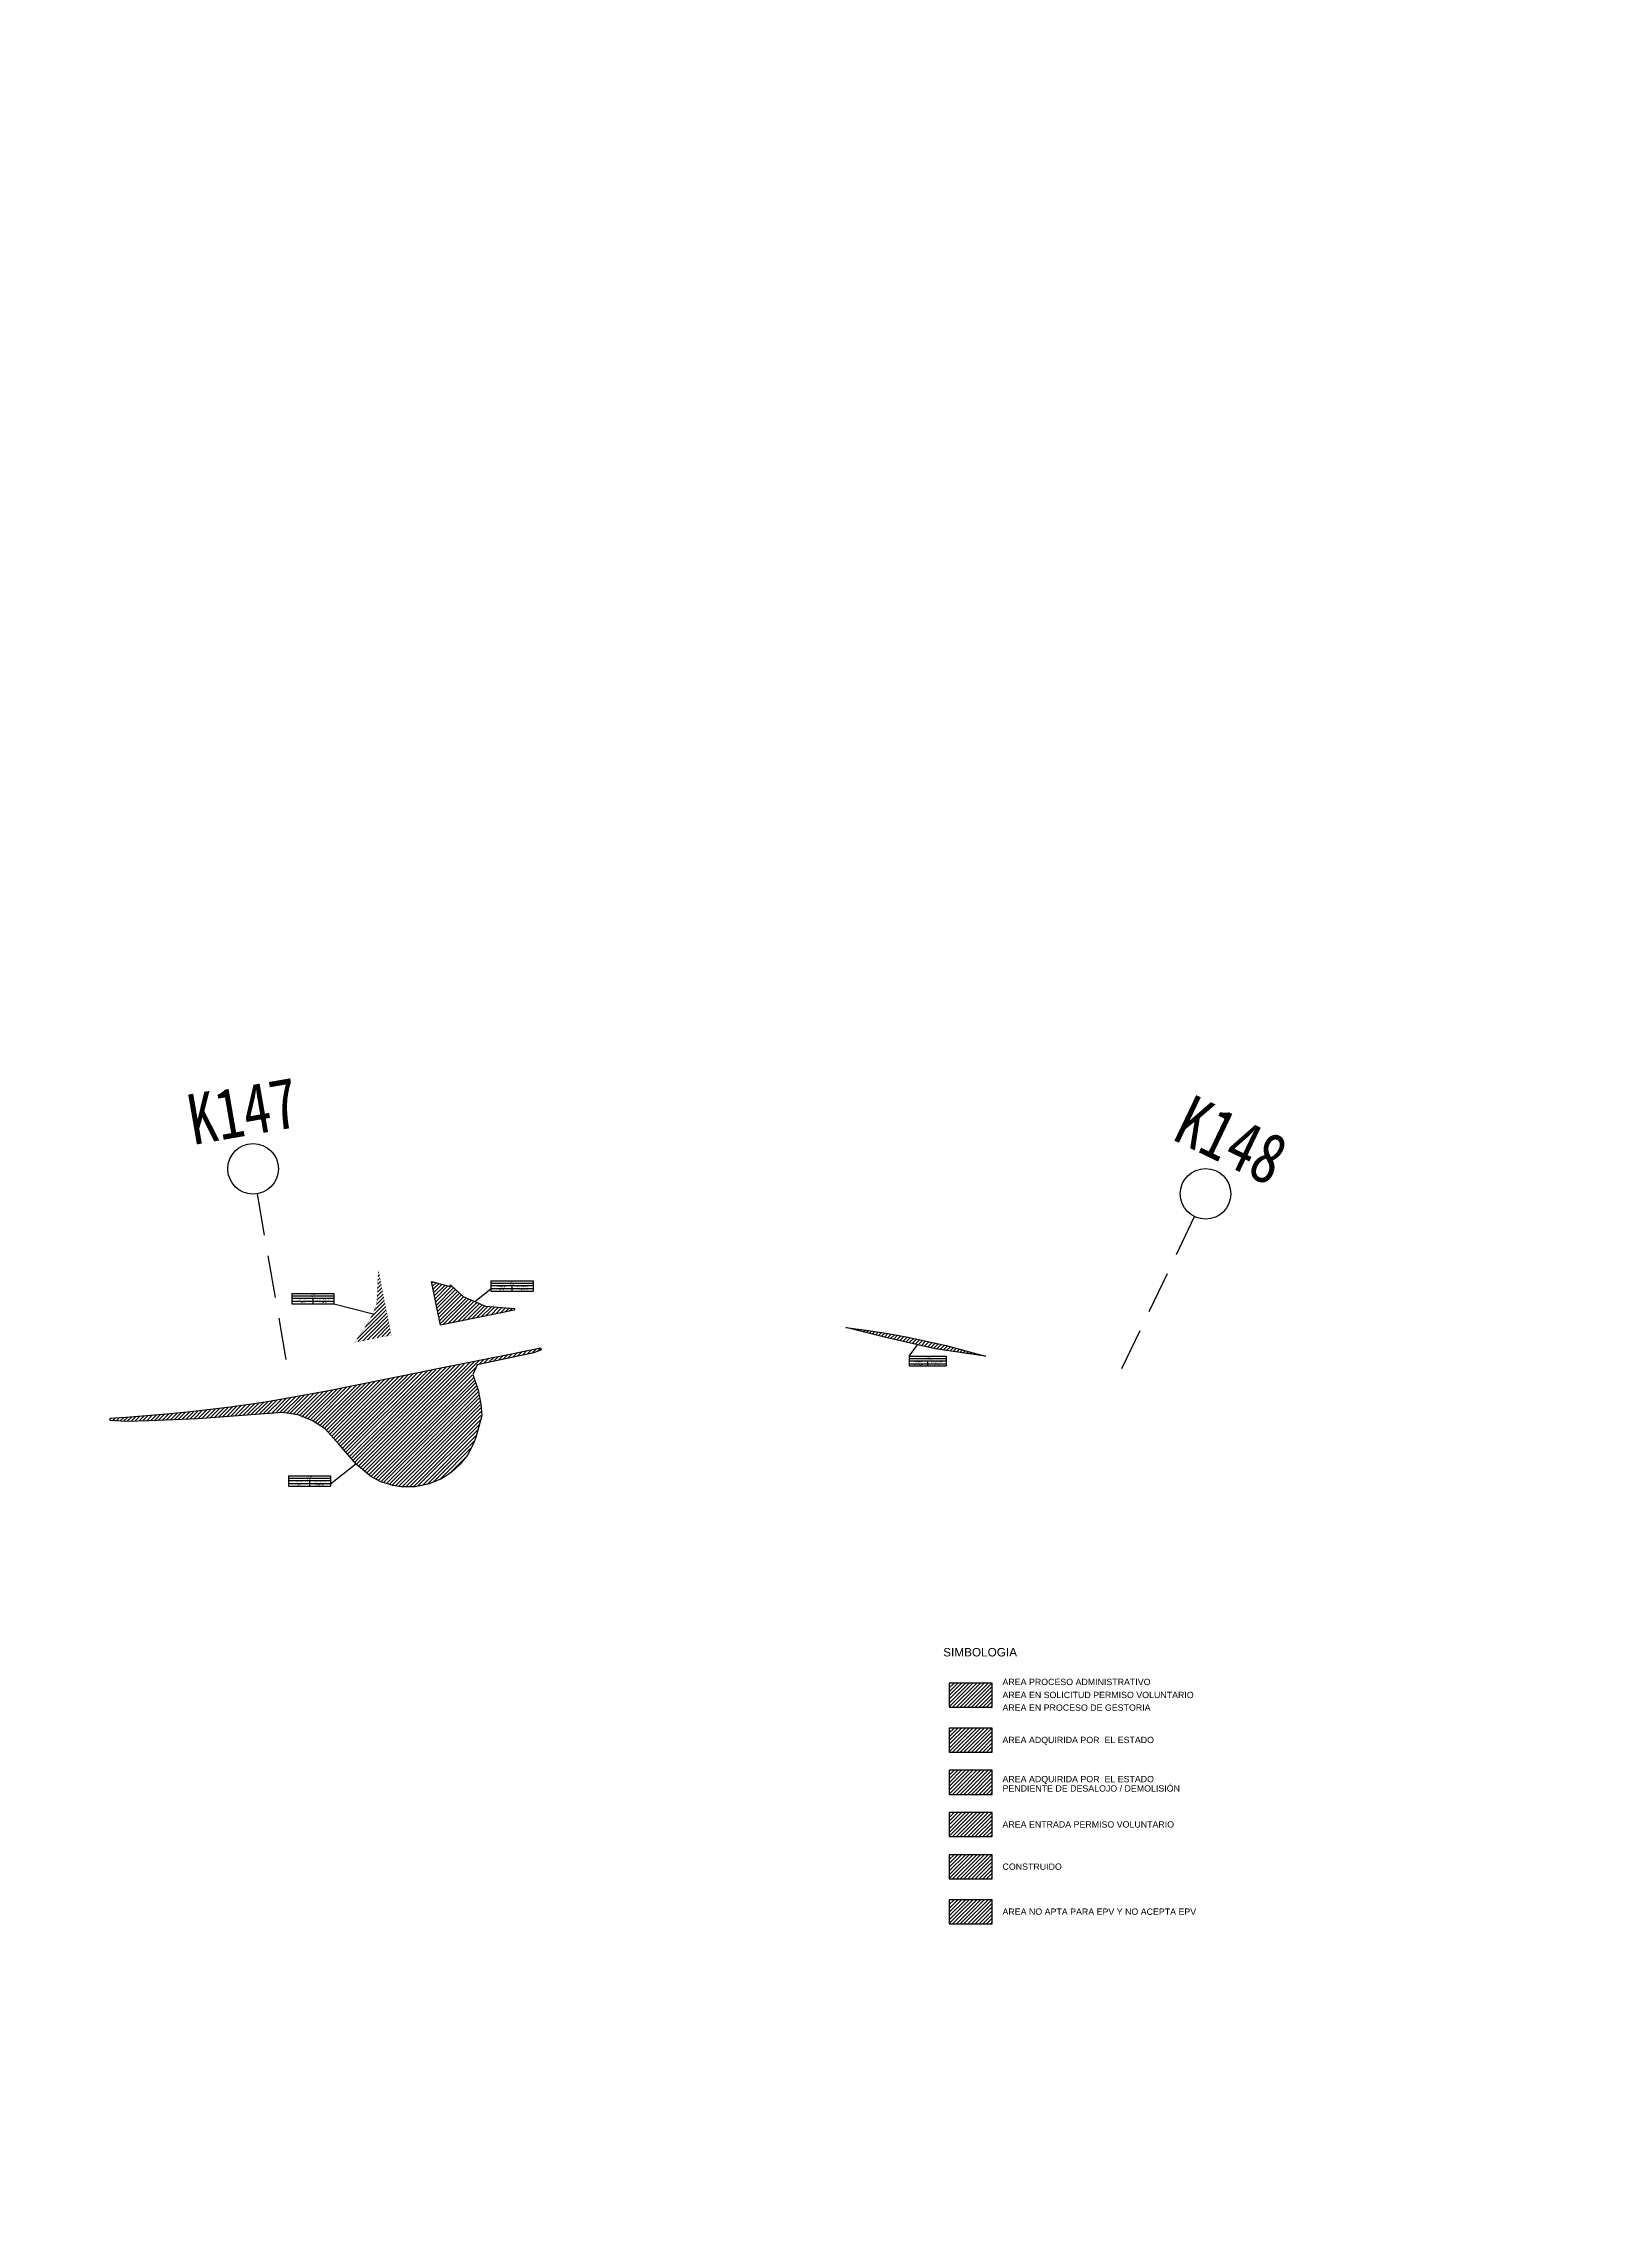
# Model space of a CAD drawing. Header units: inches. Extents: x 510447 to 606954, y 1095553 to 1134812.
# Drawn here: x 597449 to 599307, y 1103876 to 1106457 of the extents above; entities that cross this region are included whole.
import ezdxf

# ---------------------------------------------------------------- set-up
doc = ezdxf.new("R2010")
doc.units = ezdxf.units.IN
doc.header["$MEASUREMENT"] = 0
doc.linetypes.add('Kilométrica grande$1$JIS_02_2.0', pattern=[3, 2, -1])
for name, color, linetype in [('7-2115343-2019', 7, 'Continuous'), ('7-2115348-2019', 7, 'Continuous'), ('7-2326491-2021', 7, 'Continuous'), ('7-34929-2022', 7, 'Continuous'), ('INFORMACION', 130, 'Continuous'), ('Kilométrica grande$0$0-KM GRANDE', 220, 'Continuous'), ('TEXTOS', 7, 'Continuous')]:
    doc.layers.add(name, color=color, linetype=linetype)
doc.styles.add('Kilométrica grande$0$哥Arial', font='Arial.ttf', dxfattribs={"width": 0.8})
doc.styles.get("Standard").update_dxf_attribs({"font": 'Arial.ttf'})
pattern_1 = [(45, (0, 0), (-2.24506403, 2.24506403), [])]

# ---------------------------------------------------------------- blocks, each defined once
blk = doc.blocks.new('*T1775')
at = {"layer": 'INFORMACION', "color": 0, "linetype": 'ByBlock', "lineweight": -2, "transparency": 16777216}
for p, q in [((0, 0), (50.2, 0)), ((0, 0), (0, -12.3)), ((50.2, 0), (50.2, -12.3)), ((0, -2.8), (50.2, -2.8)), ((0, -5.5), (50.2, -5.5)), ((0, -9.2), (50.2, -9.2)), ((0, -12.3), (50.2, -12.3)), ((25.1, -5.5), (25.1, -12.3))]:
    blk.add_line(p, q, dxfattribs=at)
at = {"layer": 'INFORMACION', "color": 0, "transparency": 16777216, "attachment_point": 5}
for s, insert, char_height, width in [('EXPEDIENTE', (12.5, -7.4), 1.12, 25.057), ('2022-88', (12.5, -10.8), 1.12, 25.057), ('TRAMO 5', (25.1, -1.4), 1.12, 50.145), ('147I02IC', (25.1, -4.1), 1.12, 50.145), ('PLANO CATASTRO', (37.6, -7.4), 1.125, 25.057), ('7-34929-2022', (37.6, -10.8), 1.125, 25.057)]:
    blk.add_mtext(s, dxfattribs=dict(at, insert=insert, char_height=char_height, width=width))
blk = doc.blocks.new('*T1776')
at = {"layer": 'INFORMACION', "color": 0, "linetype": 'ByBlock', "lineweight": -2, "transparency": 16777216}
for p, q in [((0, 0), (50.2, 0)), ((0, 0), (0, -12.3)), ((50.2, 0), (50.2, -12.3)), ((0, -2.8), (50.2, -2.8)), ((0, -5.5), (50.2, -5.5)), ((0, -9.2), (50.2, -9.2)), ((0, -12.3), (50.2, -12.3)), ((25.1, -5.5), (25.1, -12.3))]:
    blk.add_line(p, q, dxfattribs=at)
at = {"layer": 'INFORMACION', "color": 0, "transparency": 16777216, "attachment_point": 5}
for s, insert, char_height, width in [('EXPEDIENTE', (12.5, -7.4), 1.12, 25.057), ('2022-78', (12.5, -10.8), 1.12, 25.057), ('TRAMO 5', (25.1, -1.4), 1.12, 50.145), ('147I03IC', (25.1, -4.1), 1.12, 50.145), ('PLANO CATASTRO', (37.6, -7.4), 1.125, 25.057), ('7-2115348-2019', (37.6, -10.8), 1.125, 25.057)]:
    blk.add_mtext(s, dxfattribs=dict(at, insert=insert, char_height=char_height, width=width))
blk = doc.blocks.new('*T1777')
at = {"layer": 'INFORMACION', "color": 0, "linetype": 'ByBlock', "lineweight": -2, "transparency": 16777216}
for p, q in [((0, 0), (50.2, 0)), ((0, 0), (0, -12.3)), ((50.2, 0), (50.2, -12.3)), ((0, -2.8), (50.2, -2.8)), ((0, -5.5), (50.2, -5.5)), ((0, -9.2), (50.2, -9.2)), ((0, -12.3), (50.2, -12.3)), ((25.1, -5.5), (25.1, -12.3))]:
    blk.add_line(p, q, dxfattribs=at)
at = {"layer": 'INFORMACION', "color": 0, "transparency": 16777216, "attachment_point": 5}
for s, insert, char_height, width in [('EXPEDIENTE', (12.5, -7.4), 1.12, 25.057), ('2022-81', (12.5, -10.8), 1.12, 25.057), ('TRAMO 5', (25.1, -1.4), 1.12, 50.145), ('147D01IC', (25.1, -4.1), 1.12, 50.145), ('PLANO CATASTRO', (37.6, -7.4), 1.125, 25.057), ('7-2115343-2019', (37.6, -10.8), 1.125, 25.057)]:
    blk.add_mtext(s, dxfattribs=dict(at, insert=insert, char_height=char_height, width=width))
blk = doc.blocks.new('*T1752')
at = {"layer": 'INFORMACION', "color": 0, "linetype": 'ByBlock', "lineweight": -2, "transparency": 16777216}
for p, q in [((0, 0), (43.9, 0)), ((0, 0), (0, -11.5)), ((43.9, 0), (43.9, -11.5)), ((0, -2.8), (43.9, -2.8)), ((0, -5.5), (43.9, -5.5)), ((0, -9.2), (43.9, -9.2)), ((0, -11.5), (43.9, -11.5)), ((21.9, -5.5), (21.9, -11.5))]:
    blk.add_line(p, q, dxfattribs=at)
at = {"layer": 'INFORMACION', "color": 0, "transparency": 16777216, "attachment_point": 5}
for s, insert, char_height, width in [('TMP-147D02TR', (11, -10.4), 1.125, 21.914), ('EXPEDIENTE', (11, -7.4), 1.12, 21.914), ('147D02TR', (21.9, -4.1), 1.12, 43.857), ('TRAMO 5', (21.9, -1.4), 1.12, 43.857), ('PLANO CATASTRO', (32.9, -7.4), 1.125, 21.914), ('7-2326491-2021', (32.9, -10.4), 1.125, 21.914)]:
    blk.add_mtext(s, dxfattribs=dict(at, insert=insert, char_height=char_height, width=width))
blk = doc.blocks.new('Kilométrica grande')
at = {"color": 1}
blk.add_arc((596857, 1106340.2), 10206.1, 179.34305, 345.86959, dxfattribs=at)
at = {"layer": 'Kilométrica grande$0$0-KM GRANDE', "linetype": 'Kilométrica grande$1$JIS_02_2.0', "lineweight": -3, "ltscale": 25}
for p, q in [((597737.4, 1104894.1), (597703.1, 1105091.1)), ((598729.8, 1104883.6), (598816.2, 1105063.9))]:
    blk.add_line(p, q, dxfattribs=at)
at = {"layer": 'Kilométrica grande$0$0-KM GRANDE'}
for centre in [(597698, 1105120.7), (598829.2, 1105091)]:
    blk.add_circle(centre, 30, dxfattribs=at)
at = {"layer": 'Kilométrica grande$0$0-KM GRANDE', "linetype": 'Continuous', "lineweight": -3, "char_height": 60, "attachment_point": 8, "style": 'Kilométrica grande$0$哥Arial'}
for s, insert, rotation in [('{\\fSimHei|b0|i0|c134|p2;K147}', (597691.1, 1105160.1), 9.8735), ('{\\fSimHei|b0|i0|c134|p2;K148}', (598846.5, 1105127), 334.3764)]:
    blk.add_mtext(s, dxfattribs=dict(at, insert=insert, rotation=rotation))

msp = doc.modelspace()

# ---------------------------------------------------------------- hatches: boundary and pattern name
at = {"layer": '7-2115343-2019'}
h = msp.add_hatch(dxfattribs=at)
h.set_pattern_fill('ANSI31', color=1)
h.set_pattern_definition(pattern_1)
h.paths.add_polyline_path([(597969.40545, 1104826.75563, -0.3377997828), (597968.67, 1104827.72, -0.3917047575), (597969.59262, 1104828.717), (597968.70738, 1104840.123, -0.4370864145), (597967.63, 1104841.12, -0.3566591742), (597968.43092, 1104842.09998), (597965.46908, 1104856.68002, -0.4742096158), (597964.27, 1104857.66, -0.3208673895), (597964.94706, 1104858.60642), (597959.25294, 1104875.29358, -0.5141565428), (597957.93, 1104876.24, -0.5425905648), (597959.33571, 1104877.154), (597963.74429, 1104887.086, -0.2965203118), (597963.15, 1104888, -0.9007660345), (597965.12831, 1104888.20713), (598030.57169, 1104902.06287, -0.9201930412), (598032.48058, 1104902.63608), (598039.38942, 1104905.35392, -0.610702972), (598039.7844, 1104907.08876, -0.4651396487), (598038.44039, 1104907.81908), (598006.0003, 1104901.27752, -0.9998433946), (598004.03976, 1104900.88217), (597973.8605, 1104894.79651, -0.9988140113), (597971.89997, 1104894.40117), (597949.97961, 1104889.98091, -1.0017093014), (597948.01971, 1104889.58244), (597916.14029, 1104883.15756, -0.9997079817), (597914.17983, 1104882.76186), (597895.23928, 1104878.94249, -1.0025763809), (597893.27969, 1104878.54255), (597851.40031, 1104870.10745, -0.9972703455), (597849.44078, 1104869.70719), (597824.33104, 1104864.6438, -0.9960599891), (597822.37052, 1104864.24846), (597794.28402, 1104858.5848, -0.0006546154), (597789.4867, 1104857.62395), (597788.81028, 1104857.4876, -1.0044040715), (597786.84802, 1104857.10102, -0.0099564001), (597713.57786, 1104844.14533, -1.0013930373), (597711.60171, 1104843.83743, -0.0053319074), (597672.16099, 1104838.14392, -1.0021582454), (597670.17844, 1104837.88036, -0.0061214917), (597624.75379, 1104832.43125, -1.0048796386), (597622.76517, 1104832.21843, -0.0035025213), (597596.71601, 1104829.62925, -0.9978417902), (597594.72439, 1104829.44645, -0.0062955137), (597547.81812, 1104825.76124, -0.9960064385), (597545.8224, 1104825.63078, -0.0018755727), (597531.83048, 1104824.77632), (597529.31811, 1104824.6215, -1.0089207043), (597528.22072, 1104822.92815, -0.4140342094), (597529.15819, 1104821.86989), (597546.09181, 1104820.85011, -0.9626413072), (597548.08987, 1104820.80598), (597573.62013, 1104821.21402, -0.9874803855), (597575.61915, 1104821.27117), (597630.90085, 1104823.54883, -0.9827131898), (597632.89711, 1104823.66598), (597731.82289, 1104831.20402, -1.1188545556), (597733.80905, 1104831.13245), (597750.13095, 1104828.69755, -1.1265888787), (597752.04645, 1104828.17359), (597767.05355, 1104822.07641, -1.0891579399), (597768.8291, 1104821.17177), (597782.6909, 1104812.54823, -1.1555611152), (597784.20397, 1104811.27224), (597799.43603, 1104794.11776, -1.0069382859), (597800.75356, 1104792.61313), (597820.00644, 1104770.31687, -0.9209904789), (597821.42864, 1104768.92031), (597836.58136, 1104756.30969, -0.9023021128), (597838.23288, 1104755.2004), (597849.00712, 1104749.4696, -0.9121425491), (597850.84379, 1104748.69954), (597863.31621, 1104744.77046, -0.9280185467), (597865.25787, 1104744.31472), (597872.95213, 1104743.10528, -0.9232569854), (597874.93999, 1104742.95361), (597889.54001, 1104743.00639, -0.9046950687), (597891.51935, 1104743.21219), (597905.98065, 1104746.19781, -0.9046996145), (597907.87967, 1104746.7927), (597921.52033, 1104752.6173, -0.915963495), (597923.27707, 1104753.5571), (597932.31293, 1104759.4629, -0.1457435033), (597932.15, 1104760.01, -0.6856111628), (597933.8901, 1104760.6825), (597942.9199, 1104768.8875, -0.1865132625), (597942.66, 1104769.56, -0.6260284546), (597944.27828, 1104770.34595), (597951.89172, 1104780.02405, -0.2299907756), (597951.51, 1104780.81, -0.566524054), (597952.98148, 1104781.69188), (597959.44852, 1104793.78812, -0.2767119629), (597958.92, 1104794.67, -0.5234504548), (597960.27052, 1104795.60655), (597962.12948, 1104800.57345, -0.3128093491), (597961.48, 1104801.51, -0.4949920203), (597962.74455, 1104802.47437)])
h.paths.add_polyline_path([(597530.43435, 1104819.11244), (597534.54213, 1104819.11244), (597534.54213, 1104822.11244), (597530.43435, 1104822.11244)], flags=24)
h.paths.add_polyline_path([(597735.08378, 1104828.41776), (597739.2127, 1104828.41776), (597739.2127, 1104831.4812), (597735.08378, 1104831.4812)], flags=25)
h.paths.add_polyline_path([(597770.24344, 1104818.83606), (597774.37304, 1104818.83606), (597774.37304, 1104821.90154), (597770.24344, 1104821.90154)], flags=25)
h.paths.add_polyline_path([(597822.92344, 1104766.69606), (597827.05304, 1104766.69606), (597827.05304, 1104769.76154), (597822.92344, 1104769.76154)], flags=24)
h.paths.add_polyline_path([(597839.61344, 1104752.80606), (597843.74304, 1104752.80606), (597843.74304, 1104755.87154), (597839.61344, 1104755.87154)], flags=25)
h.paths.add_polyline_path([(597852.15344, 1104746.13606), (597856.28304, 1104746.13606), (597856.28304, 1104749.20154), (597852.15344, 1104749.20154)], flags=24)
h.paths.add_polyline_path([(597735.08378, 1104828.41776), (597739.2127, 1104828.41776), (597739.2127, 1104831.4812), (597735.08378, 1104831.4812)], flags=24)
h.paths.add_polyline_path([(597753.38344, 1104825.68606), (597757.51304, 1104825.68606), (597757.51304, 1104828.75154), (597753.38344, 1104828.75154)], flags=24)
h.paths.add_polyline_path([(597770.24344, 1104818.83606), (597774.37304, 1104818.83606), (597774.37304, 1104821.90154), (597770.24344, 1104821.90154)], flags=24)
h.paths.add_polyline_path([(597785.80344, 1104809.15606), (597789.93304, 1104809.15606), (597789.93304, 1104812.22154), (597785.80344, 1104812.22154)], flags=24)
h.paths.add_polyline_path([(597802.36344, 1104790.50606), (597806.49304, 1104790.50606), (597806.49304, 1104793.57154), (597802.36344, 1104793.57154)], flags=24)
h.paths.add_polyline_path([(597839.61344, 1104752.80606), (597843.74304, 1104752.80606), (597843.74304, 1104755.87154), (597839.61344, 1104755.87154)], flags=24)
at = {"layer": '7-2115348-2019'}
h = msp.add_hatch(dxfattribs=at)
h.set_pattern_fill('ANSI31', color=1)
h.set_pattern_definition(pattern_1)
h.paths.add_polyline_path([(597974.17, 1104957.44), (597947.69, 1104969.16), (597933.10199, 1104982.1115, -0.1747815008), (597932.45388, 1104981.91106, -0.2820634717), (597933, 1104981.02, -1.1398048964), (597931.03386, 1104981.27802), (597910.98614, 1104986.63198, -0.2852158555), (597910.21717, 1104985.90963), (597920.25283, 1104936.01037, -0.4132909798), (597921.42974, 1104935.23026), (598007.2702, 1104952.54004, -0.0503721589), (598007.25, 1104952.74, -0.4915619497), (598008.33579, 1104953.89276, -0.4142297851), (598007.41276, 1104954.96427)])
h.paths.add_polyline_path([(597931.52034, 1104976.14359), (597934.85016, 1104976.19055), (597934.79204, 1104980.31156), (597931.46222, 1104980.2646)], flags=24)
h.paths.add_polyline_path([(597929.14193, 1104976.2805), (597931.71696, 1104976.2805), (597931.71696, 1104979.34394), (597929.14193, 1104979.34394)], flags=24)
h.paths.add_polyline_path([(597931.52034, 1104976.14359), (597934.85016, 1104976.19055), (597934.79204, 1104980.31156), (597931.46222, 1104980.2646)], flags=24)
h.paths.add_polyline_path([(597929.14193, 1104976.2805), (597931.71696, 1104976.2805), (597931.71696, 1104979.34394), (597929.14193, 1104979.34394)], flags=24)
at = {"layer": '7-2326491-2021'}
h = msp.add_hatch(dxfattribs=at)
h.set_pattern_fill('ANSI31', color=256)
h.set_pattern_definition(pattern_1)
h.paths.add_polyline_path([(598507.94, 1104906.73), (598448.06, 1104920.85), (598402.09, 1104932.2), (598426.088, 1104929.088), (598450.001, 1104925.38), (598473.815, 1104921.078), (598497.514, 1104916.187), (598521.084, 1104910.707), (598544.511, 1104904.644), (598567.78, 1104898)])
at = {"layer": '7-34929-2022'}
h = msp.add_hatch(dxfattribs=at)
h.set_pattern_fill('ANSI31', color=30)
h.set_pattern_definition(pattern_1)
h.paths.add_polyline_path([(597846.81, 1104999.85), (597862.05, 1104923.22), (597818.79, 1104914.66), (597830.56, 1104931.72), (597839.72, 1104946.97), (597844.94, 1104960.67)])
at = {"layer": 'TEXTOS'}
h = msp.add_hatch(dxfattribs=at)
h.set_pattern_fill('ANSI31', color=256)
h.set_pattern_definition([(45, (593418.4274, 1099873.9172), (-2.245064, 2.245064), [])])
h.paths.add_polyline_path([(598524.65338, 1104481.36373), (598575.80982, 1104481.36373), (598575.80982, 1104509.97869), (598524.65338, 1104509.97869)])
h = msp.add_hatch(dxfattribs=at)
h.set_pattern_fill('ANSI31', color=3)
h.set_pattern_definition([(45, (593418.4274, 1099820.4866), (-2.245064, 2.245064), [])])
h.paths.add_polyline_path([(598524.65338, 1104427.93309), (598575.80982, 1104427.93309), (598575.80982, 1104456.54805), (598524.65338, 1104456.54805)])
h = msp.add_hatch(dxfattribs=at)
h.set_pattern_fill('ANSI31', color=5)
h.set_pattern_definition([(45, (593418.4274, 1099770.327), (-2.245064, 2.245064), [])])
h.paths.add_polyline_path([(598524.65338, 1104377.77339), (598575.80982, 1104377.77339), (598575.80982, 1104406.38835), (598524.65338, 1104406.38835)])
h = msp.add_hatch(dxfattribs=at)
h.set_pattern_fill('ANSI31', color=2)
h.set_pattern_definition([(45, (593418.4274, 1099720.1672), (-2.245064, 2.245064), [])])
h.paths.add_polyline_path([(598524.65338, 1104327.61369), (598575.80982, 1104327.61369), (598575.80982, 1104356.22866), (598524.65338, 1104356.22866)])
h = msp.add_hatch(dxfattribs=at)
h.set_pattern_fill('ANSI31', color=30)
h.set_pattern_definition([(45, (593418.4274, 1099670.0078), (-2.245064, 2.245064), [])])
h.paths.add_polyline_path([(598524.65338, 1104277.45432), (598575.80982, 1104277.45432), (598575.80982, 1104306.06929), (598524.65338, 1104306.06929)])
h = msp.add_hatch(dxfattribs=at)
h.set_pattern_fill('ANSI31', color=1)
h.set_pattern_definition([(45, (593418.4274, 1099616.577), (-2.245064, 2.245064), [])])
h.paths.add_polyline_path([(598524.65338, 1104224.02336), (598575.80982, 1104224.02336), (598575.80982, 1104252.63832), (598524.65338, 1104252.63832)])

# ---------------------------------------------------------------- linework, layer by layer
at = {"layer": '7-2115343-2019', "color": 1, "flags": 128}
msp.add_lwpolyline([(597528.32, 1104824.56), (597546.82, 1104825.7), (597595.72, 1104829.54), (597623.76, 1104832.32), (597671.17, 1104838.01), (597712.59, 1104843.99), (597787.83, 1104857.29), (597823.35, 1104864.45), (597850.42, 1104869.91), (597894.26, 1104878.74), (597915.16, 1104882.96), (597949, 1104889.78), (597972.88, 1104894.6), (598005.02, 1104901.08), (598039.42, 1104908.02), (598040.32, 1104905.72), (598031.55, 1104902.27), (597964.15, 1104888), (597958.93, 1104876.24), (597965.27, 1104857.66), (597968.63, 1104841.12), (597969.67, 1104827.72), (597962.48, 1104801.51), (597959.92, 1104794.67), (597952.51, 1104780.81), (597943.66, 1104769.56), (597933.15, 1104760.01), (597922.44, 1104753.01), (597906.96, 1104746.4), (597890.54, 1104743.01), (597873.94, 1104742.95), (597864.27, 1104744.47), (597849.89, 1104749), (597837.35, 1104755.67), (597820.66, 1104769.56), (597800.1, 1104793.37), (597783.54, 1104812.02), (597767.98, 1104821.7), (597751.12, 1104828.55), (597732.82, 1104831.28), (597631.9, 1104823.59), (597574.62, 1104821.23), (597547.09, 1104820.79), (597528.16, 1104821.93)], close=True, dxfattribs=at)
at = {"layer": '7-2115343-2019'}
msp.add_lwpolyline([(597528.32, 1104824.56), (597546.82, 1104825.7), (597595.72, 1104829.54), (597623.76, 1104832.32), (597671.17, 1104838.01), (597712.59, 1104843.99), (597787.83, 1104857.29), (597823.35, 1104864.45), (597850.42, 1104869.91), (597894.26, 1104878.74), (597915.16, 1104882.96), (597949, 1104889.78)], dxfattribs=at)
at = {"layer": '7-2115348-2019', "color": 1, "flags": 128}
msp.add_lwpolyline([(598008.25, 1104952.74), (597920.45, 1104935.03), (597910.02, 1104986.89), (597932, 1104981.02), (597932.5, 1104982.91), (597933.16, 1104982.06), (597947.69, 1104969.16), (597974.17, 1104957.44), (598008.41, 1104954.89), (598008.25, 1104952.74)], dxfattribs=at)
at = {"layer": '7-2326491-2021', "flags": 128}
msp.add_lwpolyline([(598507.94, 1104906.73), (598448.06, 1104920.85), (598402.09, 1104932.2), (598426.088, 1104929.088), (598450.001, 1104925.38), (598473.815, 1104921.078), (598497.514, 1104916.187), (598521.084, 1104910.707), (598544.511, 1104904.644), (598567.78, 1104898), (598507.94, 1104906.73)], dxfattribs=at)
at = {"layer": '7-34929-2022', "color": 30, "const_width": 0.2}
msp.add_lwpolyline([(597846.81, 1104999.85), (597862.05, 1104923.22), (597818.79, 1104914.66), (597830.56, 1104931.72), (597839.72, 1104946.97), (597844.94, 1104960.67)], close=True, dxfattribs=at)
at = {"layer": 'INFORMACION'}
for points in [[(597794.05931, 1104960.41645), (597840.44934, 1104948.43912)], [(597961.18942, 1104963.18518), (597980.30831, 1104978.25108)], [(598477.14568, 1104898.31117), (598487.09333, 1104911.64575)], [(597790.092, 1104746.59751), (597820.14548, 1104770.15586)]]:
    msp.add_lwpolyline(points, dxfattribs=at)
at = {"layer": 'TEXTOS'}
msp.add_lwpolyline([(598524.65338, 1104481.36373), (598575.80982, 1104481.36373), (598575.80982, 1104509.97869), (598524.65338, 1104509.97869)], close=True, dxfattribs=at)
at = {"layer": 'TEXTOS', "color": 3}
msp.add_lwpolyline([(598524.65338, 1104427.93309), (598575.80982, 1104427.93309), (598575.80982, 1104456.54805), (598524.65338, 1104456.54805)], close=True, dxfattribs=at)
at = {"layer": 'TEXTOS', "color": 5}
msp.add_lwpolyline([(598524.65338, 1104377.77339), (598575.80982, 1104377.77339), (598575.80982, 1104406.38835), (598524.65338, 1104406.38835)], close=True, dxfattribs=at)
at = {"layer": 'TEXTOS', "color": 2}
msp.add_lwpolyline([(598524.65338, 1104327.61369), (598575.80982, 1104327.61369), (598575.80982, 1104356.22866), (598524.65338, 1104356.22866)], close=True, dxfattribs=at)
at = {"layer": 'TEXTOS', "color": 30}
msp.add_lwpolyline([(598524.65338, 1104277.45432), (598575.80982, 1104277.45432), (598575.80982, 1104306.06929), (598524.65338, 1104306.06929)], close=True, dxfattribs=at)
at = {"layer": 'TEXTOS', "color": 1}
msp.add_lwpolyline([(598524.65338, 1104224.02336), (598575.80982, 1104224.02336), (598575.80982, 1104252.63832), (598524.65338, 1104252.63832)], close=True, dxfattribs=at)

# ---------------------------------------------------------------- block references
for name, p in [('Kilométrica grande', (0, 0)), ('*T1776', (597980.30831, 1104987.78108)), ('*T1775', (597743.88434, 1104972.69645)), ('*T1752', (598477.14568, 1104898.31117)), ('*T1777', (597739.91703, 1104756.12751))]:
    msp.add_blockref(name, p)

# ---------------------------------------------------------------- texts
at = {"layer": 'TEXTOS', "color": 5}
for s, height, p in [('SIMBOLOGIA', 10, (598517.60447, 1104541.58704)), ('AREA PROCESO ADMINISTRATIVO ', 7.5, (598588.04153, 1104507.53649)), ('AREA EN SOLICITUD PERMISO VOLUNTARIO', 7.5, (598588.04153, 1104492.0844)), ('AREA EN PROCESO DE GESTORIA', 7.5, (598588.04153, 1104477.06007)), ('AREA ADQUIRIDA POR  EL ESTADO', 7.5, (598588.04153, 1104438.65376)), ('AREA ADQUIRIDA POR  EL ESTADO', 7.5, (598588.04153, 1104392.19502)), ('PENDIENTE DE DESALOJO / DEMOLISIÓN', 7.5, (598588.04153, 1104381.09208)), ('AREA ENTRADA PERMISO VOLUNTARIO', 7.5, (598588.04153, 1104338.33436)), ('CONSTRUIDO', 7.5, (598588.04153, 1104288.175)), ('AREA NO APTA PARA EPV Y NO ACEPTA EPV', 7.5, (598588.04153, 1104234.74403))]:
    msp.add_text(s, height=height, dxfattribs=at).set_placement(p)

doc.saveas('drawing.dxf')
